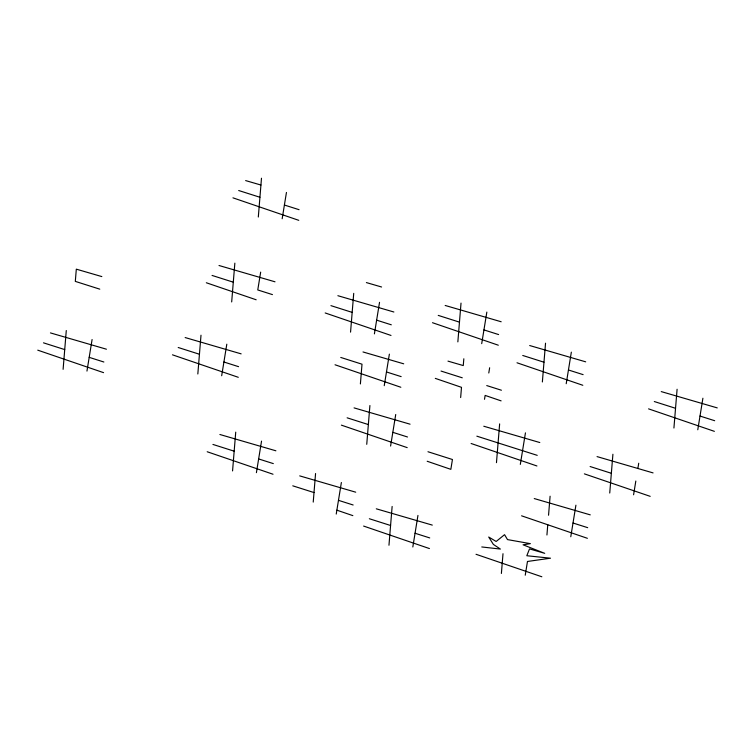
<?xml version="1.0" encoding="UTF-8"?>
<svg xmlns="http://www.w3.org/2000/svg" width="755" height="755" viewBox="0 0 755 755"><rect width="100%" height="100%" fill="white"/><g stroke="black" fill="none" stroke-linecap="round" stroke-linejoin="round"><path stroke-width="1.13" d="M63.109 369.337L66.28 330.548M197.829 373.989L201 335.211M231.681 301.934L234.852 263.146M232.559 470.931L235.73 432.143M258.314 217.015L261.485 178.227M313.231 502.094L315.562 473.536M350.556 332.134L353.727 293.355M360.39 383.946L362.004 364.193L340.76 357.445M366.741 444.317L369.912 405.529M388.967 545.242L392.138 506.454M457.851 341.892L461.022 303.104M460.654 397.555L461.494 387.334L435.295 378.378M463.825 358.776L463.268 365.571L447.979 361.126M496.469 462.664L499.64 423.885M501.386 573.46L503 553.708M542.364 381.964L545.535 343.185M546.931 534.993L547.762 524.772M548.545 515.24L550.102 496.214M609.738 493.034L612.909 454.246M673.922 428.028L677.093 389.25M86.957 371.082L92.091 339.533M221.677 375.735L226.811 344.186M260.673 272.121L257.766 289.948L272.442 294.61M282.162 218.752L286.447 192.459M256.407 472.668L261.541 441.118M336.239 514.061L341.373 482.511M374.405 333.88L379.538 302.33M384.238 385.682L389.372 354.133M390.599 446.054L395.724 414.504M412.825 546.979L417.949 515.429M481.709 343.638L486.843 312.089M484.512 399.301L485.144 395.412L501.112 400.867M488.787 372.998L489.646 367.751M520.318 464.41L525.452 432.86M525.244 575.206L527.471 561.475L550.508 558.2L526.82 555.737L529.519 548.904L544.714 553.33L523.073 544.808L530.378 543.657L507.502 539.598L504.557 534.672L496.167 541.477L488.712 537.031L493.383 544.43L500.386 549.064L481.766 546.96M566.212 383.71L571.346 352.16M570.78 536.739L575.914 505.189M633.587 494.78L635.823 481.048M637.871 468.477L638.721 463.23M697.78 429.774L702.905 398.225M245.639 180.587L260.928 185.032M366.392 282.587L381.586 287.004M445.176 305.464L501.178 321.762M529.689 345.535L585.691 361.834M337.872 295.705L393.874 312.004M661.248 391.6L717.25 407.898M219.007 265.505L275.009 281.804M363.004 351.962L403.708 363.816M101.831 276.585L76.312 269.157L75.311 281.389L99.783 289.156M597.054 456.605L653.066 472.904M185.145 337.56L241.147 353.859M483.785 426.235L539.797 442.534M354.067 407.889L410.069 424.187M50.434 332.908L106.436 349.206M534.247 498.564L590.259 514.863M219.875 434.493L275.877 450.792M299.716 475.886L355.718 492.184M376.292 508.813L432.294 525.102M238.693 190.515L259.928 197.263M284.399 205.03L299.074 209.692M438.23 315.392L459.474 322.14M483.936 329.907L498.611 334.569M522.743 355.473L543.977 362.211M568.449 369.988L583.124 374.64M654.302 401.537L675.536 408.285M700.008 416.052L714.683 420.714M330.926 305.643L352.17 312.381M376.641 320.158L391.307 324.81M212.061 275.433L233.295 282.181M441.033 371.064L462.268 377.802M486.739 385.579L501.414 390.231M386.475 371.96L401.15 376.622M590.117 466.533L611.352 473.281M476.849 436.173L537.23 455.35M178.199 347.498L199.443 354.246M223.914 362.013L238.589 366.675M347.121 417.817L368.355 424.565M392.827 432.332L407.502 436.994M427.972 451.735L452.443 459.512L450.839 469.346L427.188 461.267M43.488 342.836L64.722 349.584M89.194 357.351L103.869 362.013M573.017 523.017L587.692 527.669M212.929 444.431L234.173 451.179M258.644 458.946L273.319 463.608M292.77 485.824L314.005 492.562M338.476 500.338L353.151 504.991M369.346 518.742L390.58 525.489M415.052 533.256L429.727 537.919M232.955 197.838L298.772 220.328M432.492 322.715L498.309 345.205M517.005 362.787L582.822 385.276M648.564 408.861L714.381 431.341M325.188 312.957L391.005 335.447M206.323 282.757L256.171 299.782M335.031 364.769L400.848 387.258M584.379 473.857L650.197 496.346M471.111 443.496L536.928 465.977M172.47 354.822L238.287 377.302M341.383 425.141L407.2 447.63M37.75 350.16L103.567 372.649M521.573 515.816L587.39 538.306M207.2 451.754L273.017 474.234M476.027 554.283L541.845 576.773M336.872 510.172L352.849 515.627M363.608 526.065L429.425 548.555"/></g></svg>
